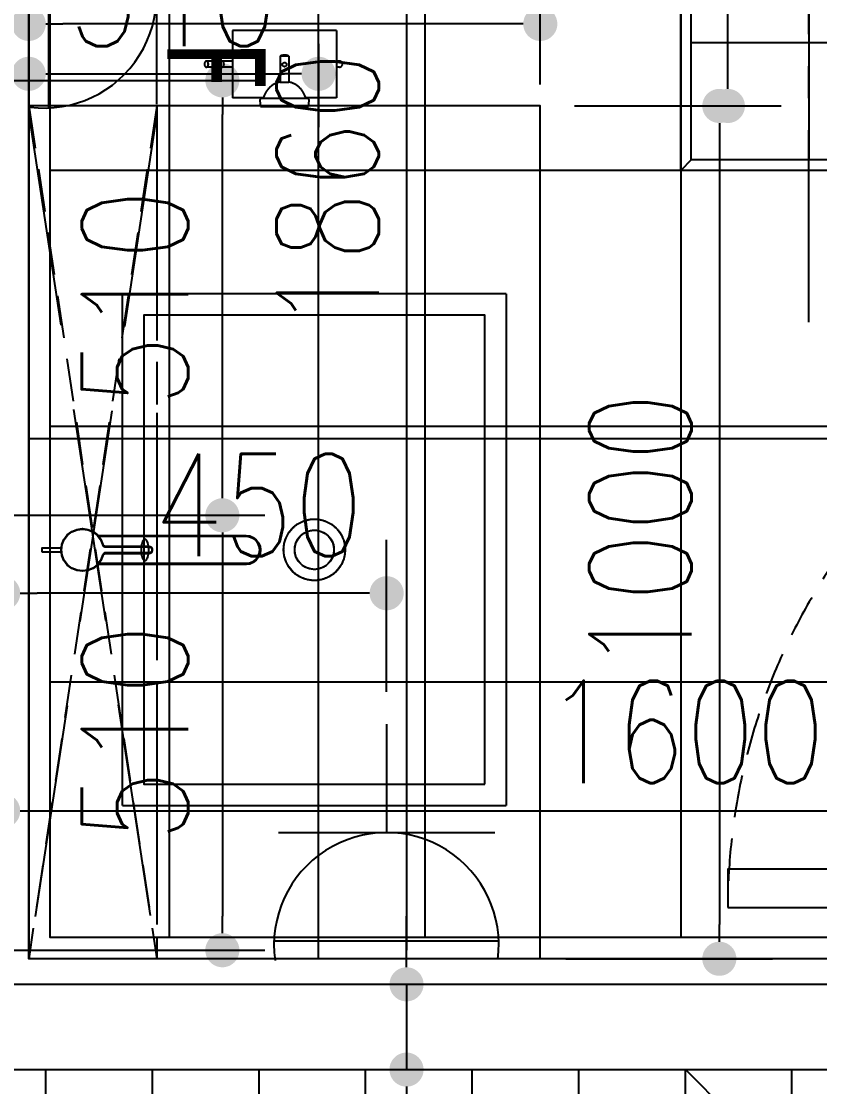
# Model space of a CAD drawing. Header units: inches. Extents: x -2597087 to 134135, y -662679 to 20000.
# Drawn here: x 8446 to 9383, y 10130 to 11379 of the extents above; entities that cross this region are included whole.
import ezdxf
from ezdxf.enums import TextEntityAlignment as Align

# ---------------------------------------------------------------- set-up
doc = ezdxf.new("R2010")
doc.units = ezdxf.units.IN
doc.header["$LTSCALE"] = 100
doc.header["$MEASUREMENT"] = 0
for name, pattern in [('__DASH', [0.35, 0.25, -0.1]), ('CENTER2', [1.125, 0.75, -0.125, 0.125, -0.125]), ('DASH', [0.35, 0.25, -0.1]), ('HIDDENX2', [0.75, 0.5, -0.25])]:
    doc.linetypes.add(name, pattern=pattern)
doc.layers.get('0').update_dxf_attribs({"linetype": 'CONTINUOUS'})
doc.layers.get('Defpoints').update_dxf_attribs({"linetype": 'CONTINUOUS'})
for name, color, linetype in [('_ARWALL-1', 7, 'CONTINUOUS'), ('C天-CEILITE', 5, 'CONTINUOUS'), ('DOOR', 4, 'CONTINUOUS'), ('EBE-REFR', 3, 'CONTINUOUS'), ('EQUIP-动力', 3, 'CONTINUOUS'), ('fix', 8, 'CONTINUOUS'), ('floor', 8, 'CONTINUOUS'), ('RC', 1, 'CONTINUOUS'), ('T-BORDER', 252, 'CONTINUOUS'), ('WALL', 7, 'CONTINUOUS'), ('wall-dim', 3, 'CONTINUOUS'), ('WC', 1, 'CONTINUOUS'), ('天花开线', 4, 'CONTINUOUS'), ('家具', 1, 'DASH'), ('连线', 6, 'CONTINUOUS')]:
    doc.layers.add(name, color=color, linetype=linetype)
doc.styles.get("Standard").update_dxf_attribs({"font": 'txt.shx', "width": 0.8, "bigfont": 'GBCBIG.shx'})
doc.styles.add('宋体', font='', dxfattribs={"width": 0.8})
doc.styles.add('尺寸标注', font='romans.shx', dxfattribs={"width": 0.8, "bigfont": 'hztxt.shx'})
doc.styles.get('宋体').set_extended_font_data('SimSun')
doc.dimstyles.new('50', dxfattribs={"dimscale": 50, "dimtxt": 2.4, "dimasz": 0.8, "dimexe": 1.25, "dimexo": 0.6, "dimgap": 0.65, "dimtad": 1, "dimdec": 0, "dimdsep": 46, "dimtxsty": 'Standard', "dimblk1": 'DOT', "dimblk2": 'DOT', "dimsah": 1, "dimcen": 2.5, "dimclrd": 3, "dimclre": 3, "dimclrt": 3, "dimadec": 0, "dimazin": 0, "dimtfac": 1, "dimtdec": 0, "dimtix": 1, "dimtmove": 2, "dimatfit": 0, "dimldrblk": 'DOT', "dimfxl": 5, "dimfxlon": 1, "dimarcsym": 0})
doc.dimstyles.new('EHE1：50', dxfattribs={"dimscale": 50, "dimtxt": 2.5, "dimasz": 0.8, "dimexe": 1, "dimexo": 1, "dimgap": 0.8, "dimtad": 1, "dimdec": 0, "dimdsep": 46, "dimtxsty": '尺寸标注', "dimblk": 'DOT', "dimcen": 2.5, "dimclrd": 256, "dimclre": 256, "dimclrt": 256, "dimadec": 0, "dimazin": 0, "dimtfac": 1, "dimtdec": 0, "dimtix": 1, "dimtmove": 2, "dimatfit": 3, "dimldrblk": 'DOT', "dimfxl": 1, "dimtolj": 1, "dimtzin": 0, "dimarcsym": 0})

# ---------------------------------------------------------------- blocks, each defined once
blk = doc.blocks.new('_Dot')
at = {"color": 0, "linetype": 'ByBlock', "lineweight": -2}
blk.add_line((-0.5, 0), (-1, 0), dxfattribs=at)
at = {"color": 0, "linetype": 'ByBlock', "const_width": 0.5}
blk.add_lwpolyline([(-0.25, 0, 1), (0.25, 0, 1)], format="xyb", close=True, dxfattribs=at)
blk = doc.blocks.new('*D29')
at = {"layer": 'Defpoints', "color": 0, "transparency": 16777216}
for p in [(8271, 10799.9), (8271, 10289.9), (8682.1, 10289.9)]:
    blk.add_point(p, dxfattribs=at)
at = {"layer": 'EBE-REFR', "lineweight": -2, "transparency": 16777216}
for p, q in [((8321, 10799.9), (8732.1, 10799.9)), ((8682.1, 10759.9), (8682.1, 10329.9)), ((8321, 10289.9), (8732.1, 10289.9))]:
    blk.add_line(p, q, dxfattribs=at)
at = {"layer": 'EBE-REFR', "lineweight": -2, "transparency": 16777216, "xscale": 40, "yscale": 40, "zscale": 40}
for p, rotation in [((8682.1, 10799.9), 90), ((8682.1, 10289.9), 270)]:
    blk.add_blockref('_Dot', p, dxfattribs=dict(at, rotation=rotation))
at = {"layer": 'EBE-REFR', "transparency": 16777216, "insert": (8579.6, 10544.9), "char_height": 125, "attachment_point": 5, "rotation": 90, "style": '尺寸标注'}
blk.add_mtext('\\A1;510', dxfattribs=at)
blk = doc.blocks.new('*D30')
at = {"layer": 'Defpoints', "color": 0, "transparency": 16777216}
for p in [(8271, 11309.9), (8682.1, 11309.9), (8271, 10799.9)]:
    blk.add_point(p, dxfattribs=at)
at = {"layer": 'EBE-REFR', "lineweight": -2, "transparency": 16777216}
for p, q in [((8321, 11309.9), (8732.1, 11309.9)), ((8682.1, 10839.9), (8682.1, 11269.9)), ((8321, 10799.9), (8732.1, 10799.9))]:
    blk.add_line(p, q, dxfattribs=at)
at = {"layer": 'EBE-REFR', "lineweight": -2, "transparency": 16777216, "xscale": 40, "yscale": 40, "zscale": 40}
for p, rotation in [((8682.1, 11309.9), 90), ((8682.1, 10799.9), 270)]:
    blk.add_blockref('_Dot', p, dxfattribs=dict(at, rotation=rotation))
at = {"layer": 'EBE-REFR', "transparency": 16777216, "insert": (8579.6, 11054.9), "char_height": 125, "attachment_point": 5, "rotation": 90, "style": '尺寸标注'}
blk.add_mtext('\\A1;510', dxfattribs=at)
blk = doc.blocks.new('A$C3CE91213')
at = {"color": 0, "linetype": 'ByBlock'}
for p, q in [((500, 300), (50, 300)), ((50, -300), (50, 300)), ((500, 300), (500, -300)), ((50, -300), (500, -300))]:
    blk.add_line(p, q, dxfattribs=at)
at = {"color": 8, "linetype": 'ByBlock'}
for p, q in [((350, 15.3), (350, 16.4)), ((350, -15.9), (350, -14.8))]:
    blk.add_line(p, q, dxfattribs=at)
for points in [[(75, 275), (75, -275), (475, -275), (475, 275)], [(559.5, 21.9), (564.7, 17.9), (568.7, 12.7), (571.2, 6.7), (572.1, 0.2), (571.2, -6.2), (568.7, -12.2), (564.7, -17.4), (559.5, -21.4), (553.5, -23.9), (547.1, -24.8), (540.7, -23.9), (534.6, -21.4), (529.4, -17.4), (525.4, -12.2), (523, -6.3), (522.6, -5.4), (522, -4.7), (521.2, -4.1), (520.5, -3.8), (519.6, -3.8), (469.1, -3.8), (468, -3.7), (467, -3.3), (466.2, -2.6), (465.5, -1.7), (465.2, -0.8), (465.1, 0.2), (465.2, 1.3), (465.5, 2.2), (466.2, 3.1), (467, 3.8), (468, 4.1), (469.1, 4.2), (519.6, 4.2), (520.5, 4.2), (521.2, 4.6), (522, 5.2), (522.6, 5.9), (523, 6.8), (525.4, 12.7), (529.4, 17.9), (534.6, 21.9), (540.7, 24.3), (547.1, 25.2), (553.5, 24.3)], [(528.9, 17.2), (528.2, 16.2), (355.1, 16.2), (350.9, 15.7), (347.1, 14.1), (343.8, 11.5), (341.2, 8.2), (339.6, 4.4), (339.1, 0.2), (339.6, -3.9), (341.2, -7.8), (343.8, -11.1), (347.1, -13.6), (350.9, -15.2), (355.1, -15.8), (528.2, -15.8), (528.9, -16.8), (355, -16.8), (350.7, -16.2), (346.6, -14.5), (343.1, -11.8), (340.4, -8.3), (338.7, -4.2), (338.1, 0.2), (338.7, 4.6), (340.4, 8.7), (343.1, 12.3), (346.6, 15), (350.7, 16.7), (355, 17.2)], [(528.2, 16.2), (525.4, 12.7), (523, 6.8), (522.6, 5.9), (522, 5.2), (521.2, 4.6), (520.5, 4.2), (519.6, 4.2), (469.1, 4.2), (467.4, 4.1), (466.2, 3.1), (465.3, 1.8), (465, -0.3), (465.5, -1.7), (466.2, -2.6), (467.4, -3.6), (469.1, -3.8), (519.6, -3.8), (520.5, -3.8), (521.2, -4.1), (522, -4.7), (522.6, -5.4), (523, -6.3), (525.4, -12.2), (528.2, -15.8), (355.1, -15.8), (350.9, -15.2), (347.1, -13.6), (343.8, -11.1), (341.2, -7.8), (339.6, -3.9), (339.1, 0.2), (339.6, 4.4), (341.2, 8.2), (343.8, 11.5), (347.1, 14.1), (350.9, 15.7), (355.1, 16.2)], [(559.3, 21.4), (564.4, 17.5), (568.3, 12.4), (570.7, 6.5), (571.6, 0.2), (570.7, -6.1), (568.3, -12), (564.4, -17.1), (559.3, -21), (553.4, -23.4), (547.1, -24.3), (540.8, -23.4), (534.9, -21), (529.8, -17.1), (525.9, -12), (523.5, -6.1), (523, -5.2), (522.4, -4.4), (521.5, -3.7), (520.6, -3.3), (519.6, -3.3), (469.1, -3.3), (468.1, -3.2), (467.3, -2.9), (466.6, -2.3), (466, -1.5), (465.7, -0.7), (465.6, 0.2), (465.7, 1.1), (466, 1.9), (466.6, 2.7), (467.3, 3.3), (468.1, 3.6), (469.1, 3.7), (519.6, 3.7), (520.6, 3.7), (521.5, 4.1), (522.4, 4.8), (523, 5.6), (523.5, 6.5), (525.9, 12.4), (529.8, 17.5), (534.9, 21.4), (540.8, 23.8), (547.1, 24.7), (553.4, 23.8)], [(594.3, 2.7), (594.3, -2.3), (571.7, -2.3), (572.1, 0.2), (571.7, 2.7)]]:
    blk.add_lwpolyline(points, close=True, dxfattribs=at)
blk.add_lwpolyline([(473.7, -12.3), (473.9, -12.3), (474.1, -12.2), (474.2, -12.2), (474.4, -12.1), (474.6, -12), (474.8, -11.9), (474.9, -11.8), (475.1, -11.7), (475.3, -11.5), (475.4, -11.3), (475.8, -10.9), (476.1, -10.4), (476.4, -9.9), (476.6, -9.3), (476.9, -8.6), (477.1, -7.9), (477.6, -6.3), (477.9, -4.5), (478.1, -2.7), (478.2, -0.7), (478.2, 1.2), (478.1, 3.2), (477.9, 5), (477.6, 6.8), (477.1, 8.4), (476.9, 9.1), (476.6, 9.7), (476.4, 10.3), (476.1, 10.9), (475.8, 11.4), (475.4, 11.8), (475.3, 12), (475.1, 12.1), (474.9, 12.3), (474.8, 12.4), (474.6, 12.5), (474.4, 12.6), (474.2, 12.6), (474.1, 12.7), (473.9, 12.7), (473.7, 12.7), (473.5, 12.7), (473.4, 12.7), (473.2, 12.6), (473, 12.6), (472.8, 12.5), (472.7, 12.4), (472.5, 12.3), (472.3, 12.1), (472.2, 12), (472, 11.8), (471.7, 11.4), (471.4, 10.9), (471.1, 10.3), (470.8, 9.7), (470.5, 9.1), (470.3, 8.4), (469.9, 6.8), (469.6, 5), (469.3, 3.2), (469.2, 1.2), (469.2, -0.7), (469.3, -2.7), (469.6, -4.5), (469.9, -6.3), (470.3, -7.9), (470.5, -8.6), (470.8, -9.3), (471.1, -9.9), (471.4, -10.4), (471.7, -10.9), (472, -11.3), (472.2, -11.5), (472.3, -11.7), (472.5, -11.8), (472.7, -11.9), (472.8, -12), (473, -12.1), (473.2, -12.2), (473.4, -12.2), (473.5, -12.3), (473.7, -12.3)], dxfattribs=at)
for radius in [36, 23]:
    blk.add_circle((275, 0), radius, dxfattribs=at)
blk = doc.blocks.new('*D91')
at = {"layer": 'Defpoints', "color": 0, "transparency": 16777216}
for p in [(8746.2, 12109.9), (8648.1, 10249.9), (8898.1, 10249.9)]:
    blk.add_point(p, dxfattribs=at)
at = {"layer": 'wall-dim', "color": 3, "lineweight": -2, "transparency": 16777216}
for p, q in [((8776.2, 12109.9), (8960.6, 12109.9)), ((8898.1, 12069.9), (8898.1, 10289.9)), ((8678.1, 10249.9), (8960.6, 10249.9))]:
    blk.add_line(p, q, dxfattribs=at)
at = {"layer": 'wall-dim', "color": 3, "lineweight": -2, "transparency": 16777216, "xscale": 40, "yscale": 40, "zscale": 40}
for p, rotation in [((8898.1, 12109.9), 90), ((8898.1, 10249.9), 270)]:
    blk.add_blockref('_Dot', p, dxfattribs=dict(at, rotation=rotation))
at = {"layer": 'wall-dim', "color": 3, "transparency": 16777216, "insert": (8805.6, 11179.9), "char_height": 120, "attachment_point": 5, "rotation": 90}
blk.add_mtext('1860', dxfattribs=at)
blk = doc.blocks.new('*D92')
at = {"layer": 'Defpoints', "color": 0, "transparency": 16777216}
for p in [(10025, 10453.3), (8425, 10249.9), (10025, 10249.9)]:
    blk.add_point(p, dxfattribs=at)
at = {"layer": 'wall-dim', "color": 3, "lineweight": -2, "transparency": 16777216}
for p, q in [((8425, 10279.9), (8425, 10515.8)), ((10025, 10279.9), (10025, 10515.8)), ((8465, 10453.3), (9985, 10453.3))]:
    blk.add_line(p, q, dxfattribs=at)
at = {"layer": 'wall-dim', "color": 3, "lineweight": -2, "transparency": 16777216, "xscale": 40, "yscale": 40, "zscale": 40, "rotation": 180}
blk.add_blockref('_Dot', (8425, 10453.3), dxfattribs=at)
at = {"layer": 'wall-dim', "color": 3, "lineweight": -2, "transparency": 16777216, "xscale": 40, "yscale": 40, "zscale": 40}
blk.add_blockref('_Dot', (10025, 10453.3), dxfattribs=at)
at = {"layer": 'wall-dim', "color": 3, "transparency": 16777216, "insert": (9225, 10545.8), "char_height": 120, "attachment_point": 5}
blk.add_mtext('1600', dxfattribs=at)
blk = doc.blocks.new('*D93')
at = {"layer": 'Defpoints', "color": 0, "transparency": 16777216}
for p in [(8648.1, 10149.9), (8648.1, 6149.9), (8898.1, 6149.9)]:
    blk.add_point(p, dxfattribs=at)
at = {"layer": 'wall-dim', "color": 3, "lineweight": -2, "transparency": 16777216}
for p, q in [((8678.1, 10149.9), (8960.6, 10149.9)), ((8898.1, 10109.9), (8898.1, 6189.9)), ((8678.1, 6149.9), (8960.6, 6149.9))]:
    blk.add_line(p, q, dxfattribs=at)
at = {"layer": 'wall-dim', "color": 3, "lineweight": -2, "transparency": 16777216, "xscale": 40, "yscale": 40, "zscale": 40}
for p, rotation in [((8898.1, 10149.9), 90), ((8898.1, 6149.9), 270)]:
    blk.add_blockref('_Dot', p, dxfattribs=dict(at, rotation=rotation))
at = {"layer": 'wall-dim', "color": 3, "transparency": 16777216, "insert": (8805.6, 8149.9), "char_height": 120, "attachment_point": 5, "rotation": 90}
blk.add_mtext('4000', dxfattribs=at)
blk = doc.blocks.new('*D139')
at = {"layer": 'Defpoints', "color": 0, "transparency": 16777216}
for p in [(8419.2, 10249.9), (8619.2, 10149.9), (8898.1, 10149.9)]:
    blk.add_point(p, dxfattribs=at)
at = {"layer": 'wall-dim', "color": 3, "lineweight": -2, "transparency": 16777216}
for p, q in [((8898.1, 10289.9), (8898.1, 10329.9)), ((8648.1, 10249.9), (8960.6, 10249.9)), ((8898.1, 10249.9), (8898.1, 10149.9)), ((8649.2, 10149.9), (8960.6, 10149.9)), ((8898.1, 10109.9), (8898.1, 10069.9))]:
    blk.add_line(p, q, dxfattribs=at)
at = {"layer": 'wall-dim', "color": 3, "lineweight": -2, "transparency": 16777216, "xscale": 40, "yscale": 40, "zscale": 40}
for p, rotation in [((8898.1, 10249.9), 270), ((8898.1, 10149.9), 90)]:
    blk.add_blockref('_Dot', p, dxfattribs=dict(at, rotation=rotation))
at = {"layer": 'wall-dim', "color": 3, "transparency": 16777216, "insert": (8805.6, 9989.5), "char_height": 120, "attachment_point": 5, "rotation": 90}
blk.add_mtext('100', dxfattribs=at)
blk = doc.blocks.new('DHHJ')
at = {"layer": '家具', "color": 2, "linetype": '__DASH', "ltscale": 3}
blk.add_lwpolyline([(7945, 9530.1), (7945, 10129.9), (9645, 10129.9), (9645, 9530.1)], close=True, dxfattribs=at)
blk = doc.blocks.new('*D164')
at = {"layer": 'Defpoints', "color": 0, "transparency": 16777216}
for p in [(8455, 11376.1), (8455, 11275.2), (9055, 11275.2)]:
    blk.add_point(p, dxfattribs=at)
at = {"layer": 'WC', "color": 3, "lineweight": -2, "transparency": 16777216}
for p, q in [((8455, 11305.2), (8455, 11438.6)), ((9055, 11305.2), (9055, 11438.6)), ((9015, 11376.1), (8495, 11376.1))]:
    blk.add_line(p, q, dxfattribs=at)
at = {"layer": 'WC', "color": 3, "lineweight": -2, "transparency": 16777216, "xscale": 40, "yscale": 40, "zscale": 40, "rotation": 180}
blk.add_blockref('_Dot', (8455, 11376.1), dxfattribs=at)
at = {"layer": 'WC', "color": 3, "lineweight": -2, "transparency": 16777216, "xscale": 40, "yscale": 40, "zscale": 40}
blk.add_blockref('_Dot', (9055, 11376.1), dxfattribs=at)
at = {"layer": 'WC', "color": 3, "transparency": 16777216, "insert": (8755, 11468.6), "char_height": 120, "attachment_point": 5}
blk.add_mtext('600', dxfattribs=at)
blk = doc.blocks.new('*D165')
at = {"layer": 'Defpoints', "color": 0, "transparency": 16777216}
for p in [(9065, 11279.9), (9055, 10279.9), (9265, 10279.9)]:
    blk.add_point(p, dxfattribs=at)
at = {"layer": 'WC', "color": 3, "lineweight": -2, "transparency": 16777216}
for p, q in [((9095, 11279.9), (9327.5, 11279.9)), ((9265, 11239.9), (9265, 10319.9)), ((9085, 10279.9), (9327.5, 10279.9))]:
    blk.add_line(p, q, dxfattribs=at)
at = {"layer": 'WC', "color": 3, "lineweight": -2, "transparency": 16777216, "xscale": 40, "yscale": 40, "zscale": 40}
for p, rotation in [((9265, 11279.9), 90), ((9265, 10279.9), 270)]:
    blk.add_blockref('_Dot', p, dxfattribs=dict(at, rotation=rotation))
at = {"layer": 'WC', "color": 3, "transparency": 16777216, "insert": (9172.5, 10779.9), "char_height": 120, "attachment_point": 5, "rotation": 90}
blk.add_mtext('1000', dxfattribs=at)
blk = doc.blocks.new('*D166')
at = {"layer": 'Defpoints', "color": 0, "transparency": 16777216}
for p in [(9116.8, 12109.9), (9275, 12109.9), (9095, 11279.9)]:
    blk.add_point(p, dxfattribs=at)
at = {"layer": 'WC', "color": 3, "lineweight": -2, "transparency": 16777216}
for p, q in [((9146.8, 12109.9), (9337.5, 12109.9)), ((9275, 11319.9), (9275, 12069.9)), ((9125, 11279.9), (9337.5, 11279.9))]:
    blk.add_line(p, q, dxfattribs=at)
at = {"layer": 'WC', "color": 3, "lineweight": -2, "transparency": 16777216, "xscale": 40, "yscale": 40, "zscale": 40}
for p, rotation in [((9275, 12109.9), 90), ((9275, 11279.9), 270)]:
    blk.add_blockref('_Dot', p, dxfattribs=dict(at, rotation=rotation))
at = {"layer": 'WC', "color": 3, "transparency": 16777216, "insert": (9182.5, 11694.9), "char_height": 120, "attachment_point": 5, "rotation": 90}
blk.add_mtext('830', dxfattribs=at)
blk = doc.blocks.new('A$C3D3516A8')
at = {"color": 2, "linetype": 'HIDDENX2'}
blk.add_lwpolyline([(0, 15), (50, 15), (50, 3, -0.414214), (47, 0), (3, 0, -0.414214), (0, 3)], format="xyb", close=True, dxfattribs=at)
blk = doc.blocks.new('A$C3AF806B6')
at = {"layer": 'DOOR'}
blk.add_lwpolyline([(0, 720), (0, 0), (45, 0), (45, 720)], close=True, dxfattribs=at)
at = {"layer": 'DOOR', "color": 8, "linetype": 'HIDDENX2'}
blk.add_arc((0, -0.3), 720.3, 0.0266, 90, dxfattribs=at)
blk = doc.blocks.new('weryu')
at = {"layer": 'DOOR', "linetype": 'ByBlock'}
for points in [[(12755, 11379.9), (12815, 11379.9), (12815, 11329.2), (12825, 11329.2), (12825, 11208.9), (12815, 11208.9), (12815, 11149.9), (12775, 11149.9)], [(13575, 11379.9), (13515, 11379.9), (13515, 11329.2), (13505, 11329.2), (13505, 11208.9), (13515, 11208.9), (13515, 11149.9), (13555, 11149.9)]]:
    blk.add_lwpolyline(points, dxfattribs=at)
at = {"layer": 'fix'}
blk.add_lwpolyline([(12765, 11349.9), (12765, 11379.9), (12755, 11379.9)], dxfattribs=at)
at = {"layer": 'DOOR', "linetype": 'HIDDENX2'}
blk.add_blockref('A$C3AF806B6', (12815, 11379.9), dxfattribs=at)
at = {"layer": 'DOOR', "linetype": 'ByBlock', "rotation": 180}
blk.add_blockref('A$C3D3516A8', (12805, 11394.9), dxfattribs=at)
at = {"layer": 'DOOR', "linetype": 'ByBlock', "xscale": -1, "rotation": 180}
blk.add_blockref('A$C3D3516A8', (13525, 11394.9), dxfattribs=at)
at = {"layer": 'DOOR', "linetype": 'ByBlock', "xscale": -1}
blk.add_blockref('A$C3D3516A8', (12805, 11134.9), dxfattribs=at)
at = {"layer": 'DOOR', "linetype": 'ByBlock'}
blk.add_blockref('A$C3D3516A8', (13525, 11134.9), dxfattribs=at)
blk = doc.blocks.new('A$C7E671F70')
at = {"layer": 'C天-CEILITE', "color": 8}
for p, q in [((12.2, 287.8), (0, 300)), ((287.8, 287.8), (300, 300)), ((12.2, 12.2), (0, 0)), ((287.8, 12.2), (300, 0))]:
    blk.add_line(p, q, dxfattribs=at)
at = {"layer": 'C天-CEILITE', "color": 1}
blk.add_lwpolyline([(0, 300), (300, 300), (300, 0), (0, 0)], close=True, dxfattribs=at)
at = {"layer": 'C天-CEILITE', "color": 8}
blk.add_lwpolyline([(12.2, 287.8), (287.8, 287.8), (287.8, 12.2), (12.2, 12.2)], close=True, dxfattribs=at)
at = {"layer": 'RC', "color": 8}
for p, q in [((150, 287.8), (150, 12.2)), ((12.2, 150), (287.8, 150))]:
    blk.add_line(p, q, dxfattribs=at)
blk = doc.blocks.new('A$C305E440D')
at = {"layer": 'RC'}
blk.add_blockref('A$C7E671F70', (0, -300), dxfattribs=at)
blk = doc.blocks.new('A$C38B7485E')
at = {"layer": '_ARWALL-1'}
blk.add_lwpolyline([(1200.1, 8600), (100.1, 8600), (100.1, 5500), (2000.1, 5500), (2000.1, 5650), (1800.1, 5650), (1800.1, 5600), (200.1, 5600), (200.1, 8400), (1200.1, 8400)], close=True, dxfattribs=at)
at = {"layer": 'fix'}
blk.add_lwpolyline([(1800.1, 5650), (1770.1, 5650), (1770.1, 5630), (230.1, 5630)], dxfattribs=at)
at = {"layer": 'T-BORDER'}
blk.add_lwpolyline([(480.1, 8370), (480.1, 7460), (230.1, 7460), (230.1, 5630)], dxfattribs=at)
blk = doc.blocks.new('*D244')
at = {"layer": 'Defpoints', "color": 0, "transparency": 16777216}
for p in [(8455, 11382.7), (8795, 11382.7), (8795, 11317.6)]:
    blk.add_point(p, dxfattribs=at)
at = {"layer": 'floor', "color": 3, "lineweight": -2, "transparency": 16777216}
for p, q in [((8455, 11352.7), (8455, 11255.1)), ((8795, 11352.7), (8795, 11255.1)), ((8495, 11317.6), (8755, 11317.6))]:
    blk.add_line(p, q, dxfattribs=at)
at = {"layer": 'floor', "color": 3, "lineweight": -2, "transparency": 16777216, "xscale": 40, "yscale": 40, "zscale": 40, "rotation": 180}
blk.add_blockref('_Dot', (8455, 11317.6), dxfattribs=at)
at = {"layer": 'floor', "color": 3, "lineweight": -2, "transparency": 16777216, "xscale": 40, "yscale": 40, "zscale": 40}
blk.add_blockref('_Dot', (8795, 11317.6), dxfattribs=at)
at = {"layer": 'floor', "color": 3, "transparency": 16777216, "insert": (8625, 11410.1), "char_height": 120, "attachment_point": 5}
blk.add_mtext('340', dxfattribs=at)
blk = doc.blocks.new('A$C39DC2553')
at = {"color": 1, "linetype": 'DASH'}
for p, q in [((33, 89), (33, 9.9)), ((155, 89), (33, 89)), ((155, 89), (155, 9.9)), ((33, 53), (2.3, 53)), ((99, 59), (89, 59)), ((89, 59), (89, 28.5)), ((99, 59), (99, 28.5)), ((158.5, 53), (155, 53)), ((33, 46), (2.3, 46)), ((158.5, 46), (155, 46)), ((89, 28.5), (99, 28.5)), ((69.2, 9.9), (33, 9.9)), ((155, 9.9), (118.8, 9.9))]:
    blk.add_line(p, q, dxfattribs=at)
blk.add_lwpolyline([(65, 7), (66, 0), (122, 0), (123, 7, 0.414214), (121, 9), (67, 9, 0.414214)], format="xyb", close=True, dxfattribs=at)
blk.add_circle((94, 49), 2.5, dxfattribs=at)
for centre, radius, start, end in [((94, 47), 13, 67.3801, 112.6199), ((158.5, 49.5), 3.5, 270, 90), ((94, 3.4), 25.6, 101.2518, 167.3196), ((94, 3.4), 25.6, 12.6804, 78.7482)]:
    blk.add_arc(centre, radius, start, end, dxfattribs=at)
at = {"color": 1, "linetype": 'DASH', "extrusion": (0, 0, -1)}
blk.add_ellipse((2.3, 49.5), major_axis=(0, 3.5), ratio=0.672221, start_param=3.141593, end_param=9.424778, dxfattribs=at)
at = {"color": 1, "linetype": 'DASH'}
blk.add_ellipse((20.7, 49.5), major_axis=(0, 3.5), ratio=0.672221, start_param=3.141593, end_param=6.283185, dxfattribs=at)
blk = doc.blocks.new('*D463')
at = {"layer": 'Defpoints', "color": 0, "transparency": 16777216}
for p in [(8425, 10708.5), (8425, 10562.9), (8874.8, 10562.9)]:
    blk.add_point(p, dxfattribs=at)
at = {"layer": 'EQUIP-动力', "color": 3, "lineweight": -2, "transparency": 16777216}
for p, q in [((8425, 10592.9), (8425, 10771)), ((8874.8, 10592.9), (8874.8, 10771)), ((8834.8, 10708.5), (8465, 10708.5))]:
    blk.add_line(p, q, dxfattribs=at)
at = {"layer": 'EQUIP-动力', "color": 3, "lineweight": -2, "transparency": 16777216, "xscale": 40, "yscale": 40, "zscale": 40, "rotation": 180}
blk.add_blockref('_Dot', (8425, 10708.5), dxfattribs=at)
at = {"layer": 'EQUIP-动力', "color": 3, "lineweight": -2, "transparency": 16777216, "xscale": 40, "yscale": 40, "zscale": 40}
blk.add_blockref('_Dot', (8874.8, 10708.5), dxfattribs=at)
at = {"layer": 'EQUIP-动力', "color": 3, "transparency": 16777216, "insert": (8724.4, 10811.8), "char_height": 120, "attachment_point": 5}
blk.add_mtext('450', dxfattribs=at)
blk = doc.blocks.new('A$C13D5077C')
at = {"layer": 'EQUIP-动力', "color": 7}
for points in [[(0, 262.5), (0, 135.5)], [(-127, 135.5), (127, 135.5)], [(-132.1, 8.5), (131.5, 8.5)]]:
    blk.add_lwpolyline(points, dxfattribs=at)
blk.add_lwpolyline([(130.5, -13.1, 1.142122), (-130.9, -14.4)], format="xyb", dxfattribs=at)
blk = doc.blocks.new('A$C415A6ACF')
at = {"layer": 'EQUIP-动力', "color": 2}
blk.add_blockref('A$C13D5077C', (84.4, 14.5), dxfattribs=at)
at = {"layer": 'EQUIP-动力', "style": '宋体', "width": 0.8}
blk.add_text('F', height=115.1, rotation=0.0003, dxfattribs=at).set_placement((165.7, 220.2), align=Align.MIDDLE_CENTER)
blk = doc.blocks.new('*D722')
at = {"layer": 'Defpoints', "color": 0, "transparency": 16777216}
for p in [(8746.2, 12109.9), (8648.1, 10249.9), (8898.1, 10249.9)]:
    blk.add_point(p, dxfattribs=at)
at = {"layer": 'wall-dim', "color": 3, "lineweight": -2, "transparency": 16777216}
for p, q in [((8776.2, 12109.9), (8960.6, 12109.9)), ((8898.1, 12069.9), (8898.1, 10289.9)), ((8678.1, 10249.9), (8960.6, 10249.9))]:
    blk.add_line(p, q, dxfattribs=at)
at = {"layer": 'wall-dim', "color": 3, "lineweight": -2, "transparency": 16777216, "xscale": 40, "yscale": 40, "zscale": 40}
for p, rotation in [((8898.1, 12109.9), 90), ((8898.1, 10249.9), 270)]:
    blk.add_blockref('_Dot', p, dxfattribs=dict(at, rotation=rotation))
at = {"layer": 'wall-dim', "color": 3, "transparency": 16777216, "insert": (8805.6, 11179.9), "char_height": 120, "attachment_point": 5, "rotation": 90}
blk.add_mtext('1860', dxfattribs=at)
blk = doc.blocks.new('*D723')
at = {"layer": 'Defpoints', "color": 0, "transparency": 16777216}
for p in [(10025, 10453.3), (8425, 10249.9), (10025, 10249.9)]:
    blk.add_point(p, dxfattribs=at)
at = {"layer": 'wall-dim', "color": 3, "lineweight": -2, "transparency": 16777216}
for p, q in [((8425, 10279.9), (8425, 10515.8)), ((10025, 10279.9), (10025, 10515.8)), ((8465, 10453.3), (9985, 10453.3))]:
    blk.add_line(p, q, dxfattribs=at)
at = {"layer": 'wall-dim', "color": 3, "lineweight": -2, "transparency": 16777216, "xscale": 40, "yscale": 40, "zscale": 40, "rotation": 180}
blk.add_blockref('_Dot', (8425, 10453.3), dxfattribs=at)
at = {"layer": 'wall-dim', "color": 3, "lineweight": -2, "transparency": 16777216, "xscale": 40, "yscale": 40, "zscale": 40}
blk.add_blockref('_Dot', (10025, 10453.3), dxfattribs=at)
at = {"layer": 'wall-dim', "color": 3, "transparency": 16777216, "insert": (9225, 10545.8), "char_height": 120, "attachment_point": 5}
blk.add_mtext('1600', dxfattribs=at)
blk = doc.blocks.new('*D724')
at = {"layer": 'Defpoints', "color": 0, "transparency": 16777216}
for p in [(8648.1, 10149.9), (8648.1, 6149.9), (8898.1, 6149.9)]:
    blk.add_point(p, dxfattribs=at)
at = {"layer": 'wall-dim', "color": 3, "lineweight": -2, "transparency": 16777216}
for p, q in [((8678.1, 10149.9), (8960.6, 10149.9)), ((8898.1, 10109.9), (8898.1, 6189.9)), ((8678.1, 6149.9), (8960.6, 6149.9))]:
    blk.add_line(p, q, dxfattribs=at)
at = {"layer": 'wall-dim', "color": 3, "lineweight": -2, "transparency": 16777216, "xscale": 40, "yscale": 40, "zscale": 40}
for p, rotation in [((8898.1, 10149.9), 90), ((8898.1, 6149.9), 270)]:
    blk.add_blockref('_Dot', p, dxfattribs=dict(at, rotation=rotation))
at = {"layer": 'wall-dim', "color": 3, "transparency": 16777216, "insert": (8805.6, 8149.9), "char_height": 120, "attachment_point": 5, "rotation": 90}
blk.add_mtext('4000', dxfattribs=at)
blk = doc.blocks.new('*D547')
at = {"layer": 'Defpoints', "color": 0, "transparency": 16777216}
for p in [(8419.2, 10249.9), (8619.2, 10149.9), (8898.1, 10149.9)]:
    blk.add_point(p, dxfattribs=at)
at = {"layer": 'wall-dim', "color": 3, "lineweight": -2, "transparency": 16777216}
for p, q in [((8898.1, 10289.9), (8898.1, 10329.9)), ((8648.1, 10249.9), (8960.6, 10249.9)), ((8898.1, 10249.9), (8898.1, 10149.9)), ((8649.2, 10149.9), (8960.6, 10149.9)), ((8898.1, 10109.9), (8898.1, 10069.9))]:
    blk.add_line(p, q, dxfattribs=at)
at = {"layer": 'wall-dim', "color": 3, "lineweight": -2, "transparency": 16777216, "xscale": 40, "yscale": 40, "zscale": 40}
for p, rotation in [((8898.1, 10249.9), 270), ((8898.1, 10149.9), 90)]:
    blk.add_blockref('_Dot', p, dxfattribs=dict(at, rotation=rotation))
at = {"layer": 'wall-dim', "color": 3, "transparency": 16777216, "insert": (8805.6, 9989.5), "char_height": 120, "attachment_point": 5, "rotation": 90}
blk.add_mtext('100', dxfattribs=at)

msp = doc.modelspace()

# ---------------------------------------------------------------- hatches: boundary and pattern name
at = {"layer": 'floor'}
h = msp.add_hatch(dxfattribs=at)
h.set_pattern_fill('DOLMIT', color=256, scale=500, angle=90, style=0)
h.set_pattern_definition([(90, (11225, 11149.89), (-125, 8e-15), []), (135, (11225, 11149.9), (-250, -250), [176.777, -353.554])])
h.paths.add_polyline_path([(11224.558, 10149.89), (11224.558, 11046.89), (11225.006, 11046.89), (11225.006, 11149.89), (10225.001, 11149.868), (10225.001, 11089.485), (10225, 10149.896), (9925.006, 10149.89), (8425.001, 10149.879), (8425, 6149.857), (8905.007, 6149.868), (8905.008, 6149.491), (11045.004, 6149.491), (11225, 6149.868)])
edge = h.paths.add_edge_path(flags=16)
edge.add_arc((11122.999, 11059.22), 18.104, 0, 360)
at = {"layer": 'RC'}
h = msp.add_hatch(dxfattribs=at)
h.set_pattern_fill('_USER', color=8, scale=300, angle=90, style=0, double=1, pattern_type=0)
h.set_pattern_definition([(90, (9819.9, 10304.34), (-300, 2e-14), []), (180, (9819.9, 10304.34), (-4e-14, -300), [])])
h.paths.add_polyline_path([(8730.001, 12994.868), (9970.001, 12994.868), (9970.001, 10304.868), (8480.001, 10304.868), (8480.001, 12084.86), (8730.001, 12084.86)])

# ---------------------------------------------------------------- linework, layer by layer
at = {"layer": 'EQUIP-动力', "color": 8, "linetype": '__DASH', "ltscale": 10}
for p, q in [((8694.001, 11368.458), (8694.001, 11289.398)), ((8816.001, 11368.458), (8694.001, 11368.458)), ((8816.001, 11368.458), (8816.001, 11289.398)), ((8694.001, 11332.428), (8663.353, 11332.428)), ((8760.001, 11338.458), (8750.001, 11338.458)), ((8750.001, 11338.458), (8750.001, 11307.966)), ((8760.001, 11338.458), (8760.001, 11307.966)), ((8819.501, 11332.428), (8816.001, 11332.428)), ((8694.001, 11325.428), (8663.353, 11325.428)), ((8819.501, 11325.428), (8816.001, 11325.428)), ((8750.001, 11307.966), (8760.001, 11307.966)), ((8730.231, 11289.398), (8694.001, 11289.398)), ((8816.001, 11289.398), (8779.771, 11289.398)), ((9055, 11279.866), (8455, 11279.866)), ((8605.001, 11268.628), (8455.001, 10279.868)), ((8455.203, 11269.866), (8605.203, 10279.868)), ((8605.203, 11269.866), (8605.203, 10279.868)), ((9055, 10279.868), (9055, 11279.866)), ((9015, 11059.486), (8565, 11059.486)), ((8565, 10459.487), (8565, 11059.486)), ((9015, 11059.486), (9015, 10459.487)), ((8990, 11034.486), (8590, 11034.486)), ((8590, 11034.486), (8590, 10484.487)), ((8990, 10484.487), (8990, 11034.486)), ((8505.467, 10780.891), (8511.486, 10783.339)), ((8505.717, 10780.453), (8511.617, 10782.853)), ((8511.486, 10783.339), (8517.917, 10784.258)), ((8511.617, 10782.853), (8517.917, 10783.753)), ((8517.917, 10784.258), (8524.349, 10783.339)), ((8517.917, 10783.753), (8524.217, 10782.853)), ((8524.217, 10782.853), (8530.117, 10780.453)), ((8524.349, 10783.339), (8530.368, 10780.891)), ((8493.831, 10765.684), (8496.279, 10771.703)), ((8494.317, 10765.553), (8496.717, 10771.453)), ((8496.279, 10771.703), (8500.261, 10776.909)), ((8496.717, 10771.453), (8500.617, 10776.553)), ((8500.261, 10776.909), (8505.467, 10780.891)), ((8500.617, 10776.553), (8505.717, 10780.453)), ((8530.117, 10780.453), (8535.217, 10776.553)), ((8530.368, 10780.891), (8535.574, 10776.909)), ((8535.217, 10776.553), (8539.117, 10771.453)), ((8535.574, 10776.909), (8539.555, 10771.703)), ((8536.841, 10775.253), (8536.076, 10776.253)), ((8536.076, 10776.253), (8709.983, 10776.253)), ((8539.555, 10771.703), (8536.841, 10775.253)), ((8536.841, 10775.253), (8709.917, 10775.253)), ((8709.917, 10775.253), (8536.841, 10775.253)), ((8539.117, 10771.453), (8541.517, 10765.553)), ((8539.555, 10771.703), (8541.969, 10765.769)), ((8541.969, 10765.769), (8539.555, 10771.703)), ((8588.641, 10769.365), (8588.363, 10768.758)), ((8588.934, 10769.91), (8588.641, 10769.365)), ((8589.243, 10770.39), (8588.934, 10769.91)), ((8589.564, 10770.801), (8589.243, 10770.39)), ((8589.728, 10770.98), (8589.564, 10770.801)), ((8589.895, 10771.141), (8589.728, 10770.98)), ((8590.064, 10771.283), (8589.895, 10771.141)), ((8590.235, 10771.407), (8590.064, 10771.283)), ((8590.408, 10771.512), (8590.235, 10771.407)), ((8590.582, 10771.599), (8590.408, 10771.512)), ((8590.757, 10771.666), (8590.582, 10771.599)), ((8590.933, 10771.714), (8590.757, 10771.666)), ((8591.109, 10771.743), (8590.933, 10771.714)), ((8591.286, 10771.752), (8591.109, 10771.743)), ((8591.462, 10771.743), (8591.286, 10771.752)), ((8591.639, 10771.714), (8591.462, 10771.743)), ((8591.815, 10771.666), (8591.639, 10771.714)), ((8591.99, 10771.599), (8591.815, 10771.666)), ((8592.164, 10771.512), (8591.99, 10771.599)), ((8592.336, 10771.407), (8592.164, 10771.512)), ((8592.507, 10771.283), (8592.336, 10771.407)), ((8592.676, 10771.141), (8592.507, 10771.283)), ((8592.843, 10770.98), (8592.676, 10771.141)), ((8593.008, 10770.801), (8592.843, 10770.98)), ((8593.329, 10770.39), (8593.008, 10770.801)), ((8593.637, 10769.91), (8593.329, 10770.39)), ((8593.931, 10769.365), (8593.637, 10769.91)), ((8594.208, 10768.758), (8593.931, 10769.365)), ((8709.917, 10775.253), (8714.058, 10774.708)), ((8714.058, 10774.708), (8709.917, 10775.253)), ((8709.983, 10776.253), (8714.319, 10775.682)), ((8714.058, 10774.708), (8717.917, 10773.109)), ((8717.917, 10773.109), (8714.058, 10774.708)), ((8714.319, 10775.682), (8718.422, 10773.983)), ((8715, 10775.4), (8715, 10774.317)), ((8717.917, 10773.109), (8721.231, 10770.566)), ((8721.231, 10770.566), (8717.917, 10773.109)), ((8718.422, 10773.983), (8721.944, 10771.28)), ((8721.231, 10770.566), (8723.774, 10767.253)), ((8723.774, 10767.253), (8721.231, 10770.566)), ((8721.944, 10771.28), (8724.647, 10767.757)), ((8470.699, 10756.767), (8470.699, 10761.767)), ((8470.699, 10761.767), (8493.271, 10761.767)), ((8493.267, 10756.767), (8470.699, 10756.767)), ((8492.912, 10759.253), (8493.831, 10765.684)), ((8493.271, 10761.767), (8492.912, 10759.253)), ((8493.831, 10752.821), (8492.912, 10759.253)), ((8492.912, 10759.253), (8493.267, 10756.767)), ((8493.417, 10759.253), (8494.317, 10765.553)), ((8494.317, 10752.953), (8493.417, 10759.253)), ((8541.517, 10765.553), (8542.017, 10764.653)), ((8541.969, 10765.769), (8542.438, 10764.925)), ((8542.438, 10764.925), (8541.969, 10765.769)), ((8542.017, 10764.653), (8542.617, 10763.853)), ((8542.438, 10764.925), (8542.977, 10764.206)), ((8542.977, 10764.206), (8542.438, 10764.925)), ((8542.617, 10763.853), (8543.517, 10763.153)), ((8542.977, 10764.206), (8543.776, 10763.585)), ((8543.776, 10763.585), (8542.977, 10764.206)), ((8543.517, 10763.153), (8544.417, 10762.753)), ((8543.776, 10763.585), (8544.523, 10763.253)), ((8544.523, 10763.253), (8543.776, 10763.585)), ((8544.417, 10762.753), (8545.417, 10762.753)), ((8544.523, 10763.253), (8545.417, 10763.253)), ((8545.417, 10763.253), (8544.523, 10763.253)), ((8545.417, 10763.253), (8595.942, 10763.253)), ((8595.942, 10763.253), (8545.417, 10763.253)), ((8545.417, 10762.753), (8595.917, 10762.753)), ((8586.91, 10762.171), (8586.8, 10760.233)), ((8586.8, 10760.233), (8586.8, 10758.272)), ((8586.8, 10758.272), (8586.91, 10756.334)), ((8587.128, 10764.036), (8586.91, 10762.171)), ((8587.449, 10765.784), (8587.128, 10764.036)), ((8587.864, 10767.371), (8587.449, 10765.784)), ((8588.104, 10768.091), (8587.864, 10767.371)), ((8588.363, 10768.758), (8588.104, 10768.091)), ((8594.468, 10768.091), (8594.208, 10768.758)), ((8594.707, 10767.371), (8594.468, 10768.091)), ((8595.123, 10765.784), (8594.707, 10767.371)), ((8595.443, 10764.036), (8595.123, 10765.784)), ((8595.661, 10762.171), (8595.443, 10764.036)), ((8595.772, 10760.233), (8595.661, 10762.171)), ((8595.661, 10756.334), (8595.772, 10758.272)), ((8595.772, 10758.272), (8595.772, 10760.233)), ((8595.917, 10762.753), (8596.917, 10762.653)), ((8595.942, 10763.253), (8597.032, 10763.144)), ((8597.633, 10763.084), (8595.942, 10763.253)), ((8596.917, 10762.653), (8597.717, 10762.353)), ((8597.032, 10763.144), (8597.976, 10762.79)), ((8598.784, 10762.097), (8597.633, 10763.084)), ((8597.717, 10762.353), (8598.417, 10761.753)), ((8598.417, 10756.753), (8597.717, 10756.153)), ((8597.976, 10762.79), (8598.784, 10762.097)), ((8598.417, 10761.753), (8599.017, 10760.953)), ((8599.017, 10757.553), (8598.417, 10756.753)), ((8598.784, 10762.097), (8599.46, 10761.195)), ((8599.46, 10761.195), (8598.784, 10762.097)), ((8598.784, 10756.409), (8599.747, 10757.692)), ((8599.46, 10757.31), (8598.784, 10756.409)), ((8599.017, 10760.953), (8599.317, 10760.153)), ((8599.317, 10758.353), (8599.017, 10757.553)), ((8599.317, 10760.153), (8599.417, 10759.253)), ((8599.417, 10759.253), (8599.317, 10758.353)), ((8599.46, 10761.195), (8599.807, 10760.27)), ((8599.982, 10759.805), (8599.46, 10761.195)), ((8599.807, 10758.236), (8599.46, 10757.31)), ((8599.747, 10757.692), (8599.982, 10759.805)), ((8599.807, 10760.27), (8599.92, 10759.253)), ((8599.92, 10759.253), (8599.807, 10758.236)), ((8723.774, 10767.253), (8725.372, 10763.394)), ((8725.372, 10763.394), (8723.774, 10767.253)), ((8724.647, 10767.757), (8726.346, 10763.655)), ((8725.372, 10763.394), (8725.917, 10759.253)), ((8725.917, 10759.253), (8725.372, 10763.394)), ((8725.917, 10759.253), (8725.372, 10755.112)), ((8725.372, 10755.112), (8725.917, 10759.253)), ((8726.346, 10763.655), (8726.926, 10759.253)), ((8726.926, 10759.253), (8726.346, 10754.851)), ((8496.279, 10746.802), (8493.831, 10752.821)), ((8496.717, 10747.053), (8494.317, 10752.953)), ((8500.261, 10741.596), (8496.279, 10746.802)), ((8500.617, 10741.953), (8496.717, 10747.053)), ((8539.117, 10747.053), (8535.217, 10741.953)), ((8539.555, 10746.802), (8535.574, 10741.596)), ((8536.841, 10743.253), (8539.555, 10746.802)), ((8541.517, 10752.953), (8539.117, 10747.053)), ((8541.969, 10752.736), (8539.555, 10746.802)), ((8539.555, 10746.802), (8541.969, 10752.736)), ((8542.017, 10753.853), (8541.517, 10752.953)), ((8542.438, 10753.58), (8541.969, 10752.736)), ((8541.969, 10752.736), (8542.438, 10753.58)), ((8542.617, 10754.653), (8542.017, 10753.853)), ((8542.977, 10754.299), (8542.438, 10753.58)), ((8542.438, 10753.58), (8542.977, 10754.299)), ((8543.517, 10755.353), (8542.617, 10754.653)), ((8543.776, 10754.921), (8542.977, 10754.299)), ((8542.977, 10754.299), (8543.776, 10754.921)), ((8544.417, 10755.753), (8543.517, 10755.353)), ((8544.523, 10755.253), (8543.776, 10754.921)), ((8543.776, 10754.921), (8544.523, 10755.253)), ((8545.417, 10755.753), (8544.417, 10755.753)), ((8545.417, 10755.253), (8544.523, 10755.253)), ((8544.523, 10755.253), (8545.417, 10755.253)), ((8595.917, 10755.753), (8545.417, 10755.753)), ((8595.942, 10755.253), (8545.417, 10755.253)), ((8545.417, 10755.253), (8595.942, 10755.253)), ((8586.91, 10756.334), (8587.128, 10754.469)), ((8587.128, 10754.469), (8587.449, 10752.721)), ((8587.449, 10752.721), (8587.864, 10751.134)), ((8587.864, 10751.134), (8588.104, 10750.414)), ((8588.104, 10750.414), (8588.363, 10749.747)), ((8588.363, 10749.747), (8588.641, 10749.14)), ((8588.641, 10749.14), (8588.934, 10748.594)), ((8588.934, 10748.594), (8589.243, 10748.115)), ((8589.243, 10748.115), (8589.564, 10747.704)), ((8589.564, 10747.704), (8589.728, 10747.525)), ((8589.728, 10747.525), (8589.895, 10747.364)), ((8589.895, 10747.364), (8590.064, 10747.222)), ((8590.064, 10747.222), (8590.235, 10747.098)), ((8590.235, 10747.098), (8590.408, 10746.993)), ((8590.408, 10746.993), (8590.582, 10746.906)), ((8590.582, 10746.906), (8590.757, 10746.839)), ((8590.757, 10746.839), (8590.933, 10746.791)), ((8590.933, 10746.791), (8591.109, 10746.762)), ((8591.109, 10746.762), (8591.286, 10746.752)), ((8591.286, 10746.752), (8591.462, 10746.762)), ((8591.462, 10746.762), (8591.639, 10746.791)), ((8591.639, 10746.791), (8591.815, 10746.839)), ((8591.815, 10746.839), (8591.99, 10746.906)), ((8591.99, 10746.906), (8592.164, 10746.993)), ((8592.164, 10746.993), (8592.336, 10747.098)), ((8592.336, 10747.098), (8592.507, 10747.222)), ((8592.507, 10747.222), (8592.676, 10747.364)), ((8592.676, 10747.364), (8592.843, 10747.525)), ((8592.843, 10747.525), (8593.008, 10747.704)), ((8593.008, 10747.704), (8593.329, 10748.115)), ((8593.329, 10748.115), (8593.637, 10748.594)), ((8593.637, 10748.594), (8593.931, 10749.14)), ((8593.931, 10749.14), (8594.208, 10749.747)), ((8594.208, 10749.747), (8594.468, 10750.414)), ((8594.468, 10750.414), (8594.707, 10751.134)), ((8594.707, 10751.134), (8595.123, 10752.721)), ((8595.123, 10752.721), (8595.443, 10754.469)), ((8595.443, 10754.469), (8595.661, 10756.334)), ((8596.917, 10755.853), (8595.917, 10755.753)), ((8595.942, 10755.253), (8597.633, 10755.422)), ((8597.032, 10755.362), (8595.942, 10755.253)), ((8597.717, 10756.153), (8596.917, 10755.853)), ((8597.976, 10755.716), (8597.032, 10755.362)), ((8597.633, 10755.422), (8598.784, 10756.409)), ((8598.784, 10756.409), (8597.976, 10755.716)), ((8717.917, 10745.396), (8714.058, 10743.798)), ((8714.058, 10743.798), (8717.917, 10745.396)), ((8718.422, 10744.523), (8714.319, 10742.824)), ((8715, 10744.188), (8715, 10743.106)), ((8721.231, 10747.939), (8717.917, 10745.396)), ((8717.917, 10745.396), (8721.231, 10747.939)), ((8721.944, 10747.226), (8718.422, 10744.523)), ((8723.774, 10751.253), (8721.231, 10747.939)), ((8721.231, 10747.939), (8723.774, 10751.253)), ((8724.647, 10750.748), (8721.944, 10747.226)), ((8725.372, 10755.112), (8723.774, 10751.253)), ((8723.774, 10751.253), (8725.372, 10755.112)), ((8726.346, 10754.851), (8724.647, 10750.748)), ((8505.467, 10737.615), (8500.261, 10741.596)), ((8505.717, 10738.053), (8500.617, 10741.953)), ((8511.486, 10735.166), (8505.467, 10737.615)), ((8511.617, 10735.653), (8505.717, 10738.053)), ((8517.917, 10734.248), (8511.486, 10735.166)), ((8517.917, 10734.753), (8511.617, 10735.653)), ((8524.217, 10735.653), (8517.917, 10734.753)), ((8524.349, 10735.166), (8517.917, 10734.248)), ((8530.117, 10738.053), (8524.217, 10735.653)), ((8530.368, 10737.615), (8524.349, 10735.166)), ((8535.217, 10741.953), (8530.117, 10738.053)), ((8535.574, 10741.596), (8530.368, 10737.615)), ((8536.076, 10742.253), (8536.841, 10743.253)), ((8709.983, 10742.253), (8536.076, 10742.253)), ((8709.917, 10743.253), (8536.841, 10743.253)), ((8536.841, 10743.253), (8709.917, 10743.253)), ((8714.058, 10743.798), (8709.917, 10743.253)), ((8709.917, 10743.253), (8714.058, 10743.798)), ((8714.319, 10742.824), (8709.983, 10742.253)), ((8590, 10484.487), (8990, 10484.487)), ((8565, 10459.487), (9015, 10459.487)), ((8425.001, 10149.868), (10125.001, 10149.867))]:
    msp.add_line(p, q, dxfattribs=at)
msp.add_lwpolyline([(8726.001, 11286.458), (8727.001, 11279.458), (8783.001, 11279.458), (8784.001, 11286.458, 0.41421356), (8782.001, 11288.458), (8728.001, 11288.458, 0.41421356)], format="xyb", close=True, dxfattribs=at)
for centre, radius in [((8755.001, 11328.458), 2.5), ((8790, 10759.487), 36), ((8790, 10759.487), 23)]:
    msp.add_circle(centre, radius, dxfattribs=at)
for centre, radius, start, end in [((8755.001, 11326.458), 13, 67.380135, 112.619865), ((8819.501, 11328.928), 3.5, 270, 90), ((8755.001, 11282.833), 25.625, 101.251847, 167.319616), ((8755.001, 11282.833), 25.625, 12.680384, 78.748153)]:
    msp.add_arc(centre, radius, start, end, dxfattribs=at)
at = {"layer": 'EQUIP-动力', "color": 8, "linetype": '__DASH', "ltscale": 10, "extrusion": (0, 0, -1)}
msp.add_ellipse((8663.353, 11328.928), major_axis=(0, 3.5), ratio=0.67222111, start_param=3.14159265, end_param=9.42477796, dxfattribs=at)
at = {"layer": 'EQUIP-动力', "color": 8, "linetype": '__DASH', "ltscale": 10}
msp.add_ellipse((8681.659, 11328.928), major_axis=(0, 3.5), ratio=0.6722211, start_param=3.14159264, end_param=6.2831853, dxfattribs=at)
at = {"layer": 'floor', "color": 8}
for p, q in [((8795.001, 10279.868), (8795.001, 12109.86)), ((8455, 10889.868), (9970.001, 10889.868))]:
    msp.add_line(p, q, dxfattribs=at)
at = {"layer": 'RC', "color": 8}
msp.add_lwpolyline([(8705.001, 13019.868), (9995.001, 13019.868), (9995.001, 10279.868), (8455.001, 10279.868), (8455.001, 12109.86), (8705.001, 12109.86), (8705.001, 13019.868)], dxfattribs=at)
msp.add_lwpolyline([(8730.001, 12994.868), (9970.001, 12994.868), (9970.001, 10304.868), (8480.001, 10304.868), (8480.001, 12084.86), (8730.001, 12084.86)], close=True, dxfattribs=at)
at = {"layer": 'WC', "color": 8, "linetype": 'HIDDENX2'}
for p, q in [((8605.203, 11279.866), (8455.001, 10279.868)), ((8455.203, 11279.866), (8605.203, 10279.868))]:
    msp.add_line(p, q, dxfattribs=at)
at = {"layer": 'WC', "linetype": 'HIDDENX2'}
msp.add_line((8605.203, 11279.866), (8605.203, 10279.868), dxfattribs=at)
at = {"layer": 'WC', "color": 2}
msp.add_lwpolyline([(9055, 10279.868), (9055, 11279.866), (8455, 11279.866)], dxfattribs=at)
at = {"layer": '天花开线', "linetype": 'CENTER2', "ltscale": 3}
msp.add_line((9369.91, 11026.514), (9369.91, 12316.335), dxfattribs=at)
at = {"layer": '连线', "color": 12, "linetype": 'HIDDENX2'}
msp.add_arc((21218.297, 1750.51), 14070.233, 140.7655261, 158.1528025, dxfattribs=at)

# ---------------------------------------------------------------- block references
at = {"layer": 'DOOR', "rotation": 90}
msp.add_blockref('weryu', (21374.868, -2475.133), dxfattribs=at)
at = {"layer": 'EQUIP-动力', "color": 2, "rotation": 270.0212773974872}
msp.add_blockref('A$C415A6ACF', (8454.948, 11493.434), dxfattribs=at)
at = {"layer": 'EQUIP-动力', "color": 2}
msp.add_blockref('A$C13D5077C', (8874.801, 10292.278), dxfattribs=at)
at = {"layer": 'RC', "color": 8}
msp.add_blockref('A$C305E440D', (9219.908, 11504.34), dxfattribs=at)
at = {"layer": 'WALL'}
msp.add_blockref('A$C38B7485E', (8224.867, 4649.868), dxfattribs=at)
at = {"layer": 'WC'}
msp.add_blockref('A$C39DC2553', (8661.003, 11279.458), dxfattribs=at)
at = {"layer": 'WC', "rotation": 180}
msp.add_blockref('A$C3CE91213', (9065, 10759.487), dxfattribs=at)
at = {"layer": '家具', "linetype": 'ByBlock'}
msp.add_blockref('DHHJ', (480, 20), dxfattribs=at)

# ---------------------------------------------------------------- dimensions: what is measured, and where the dimension line sits
at = {"layer": 'EBE-REFR'}
for base, p2, picture, middle in [((8682.133, 11309.866), (8271.048, 11309.866), '*D30', (8579.633, 11054.866)), ((8682.133, 10289.868), (8271.048, 10289.868), '*D29', (8579.633, 10544.867))]:
    dim = msp.add_linear_dim(base=base, p1=(8271.048, 10799.866), p2=p2, angle=90, dimstyle='EHE1：50', dxfattribs=at)
    dim.commit()
    dim.dimension.update_dxf_attribs({"geometry": picture, "text_midpoint": middle})
at = {"layer": 'EQUIP-动力'}
dim = msp.add_linear_dim(base=(8425, 10708.485), p1=(8874.798, 10562.88), p2=(8425, 10562.88), angle=180, dimstyle='50', dxfattribs=at)
dim.commit()
dim.dimension.update_dxf_attribs({"geometry": '*D463', "text_midpoint": (8724.442, 10811.78), "dimtype": 160})
at = {"layer": 'floor'}
dim = msp.add_aligned_dim(p1=(8455, 11382.662), p2=(8795.001, 11382.662), distance=-65.067, dimstyle='50', dxfattribs=at)
dim.commit()
dim.dimension.update_dxf_attribs({"geometry": '*D244', "text_midpoint": (8625.001, 11410.095)})
at = {"layer": 'wall-dim'}
for base, p1, p2, picture, middle in [((8898.135, 10249.868), (8746.168, 12109.86), (8648.135, 10249.868), '*D91', (8805.635, 11179.864)), ((8898.135, 10249.868), (8746.168, 12109.86), (8648.135, 10249.868), '*D722', (8805.635, 11179.864)), ((8898.135, 6149.868), (8648.135, 10149.868), (8648.135, 6149.868), '*D93', (8805.635, 8149.868)), ((8898.135, 6149.868), (8648.135, 10149.868), (8648.135, 6149.868), '*D724', (8805.635, 8149.868))]:
    dim = msp.add_linear_dim(base=base, p1=p1, p2=p2, angle=90, dimstyle='50', dxfattribs=at)
    dim.commit()
    dim.dimension.update_dxf_attribs({"geometry": picture, "text_midpoint": middle})
for picture in ['*D92', '*D723']:
    dim = msp.add_linear_dim(base=(10025.001, 10453.277), p1=(8425, 10249.868), p2=(10025.001, 10249.868), dimstyle='50', dxfattribs=at)
    dim.commit()
    dim.dimension.update_dxf_attribs({"geometry": picture, "text_midpoint": (9225.001, 10545.777)})
for picture in ['*D139', '*D547']:
    dim = msp.add_linear_dim(base=(8898.135, 10149.868), p1=(8419.229, 10249.868), p2=(8619.229, 10149.868), angle=90, dimstyle='50', dxfattribs=at)
    dim.commit()
    dim.dimension.update_dxf_attribs({"geometry": picture, "text_midpoint": (8805.635, 9989.525), "dimtype": 160})
at = {"layer": 'WC'}
for base, p1, p2, picture, middle in [((9275, 12109.86), (9095, 11279.866), (9116.785, 12109.86), '*D166', (9182.5, 11694.863)), ((9265.001, 10279.868), (9065, 11279.866), (9055, 10279.868), '*D165', (9172.501, 10779.867))]:
    dim = msp.add_linear_dim(base=base, p1=p1, p2=p2, angle=90, dimstyle='50', dxfattribs=at)
    dim.commit()
    dim.dimension.update_dxf_attribs({"geometry": picture, "text_midpoint": middle})
dim = msp.add_linear_dim(base=(8455.001, 11376.116), p1=(9055, 11275.21), p2=(8455.001, 11275.21), dimstyle='50', dxfattribs=at)
dim.commit()
dim.dimension.update_dxf_attribs({"geometry": '*D164', "text_midpoint": (8755, 11468.616)})

doc.saveas('drawing.dxf')
